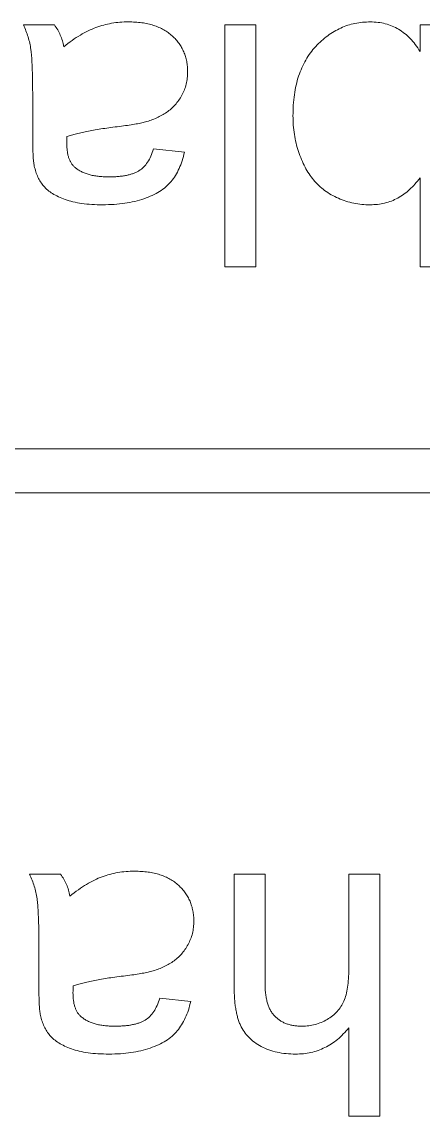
# Model space of a CAD drawing. Header units: inches. Extents: x -9 to 9, y -9.9 to 12.5.
# Drawn here: x 0.468 to 0.679, y 10.762 to 11.339 of the extents above; entities that cross this region are included whole.
import ezdxf

# ---------------------------------------------------------------- set-up
doc = ezdxf.new("R2010")
doc.units = ezdxf.units.IN
doc.header["$MEASUREMENT"] = 0

msp = doc.modelspace()

# ---------------------------------------------------------------- linework, layer by layer
at = {"color": 7, "linetype": 'Continuous', "lineweight": 15}
for p, q in [((0.46839, 11.33742), (0.48474, 11.33742)), ((0.57463, 11.20993), (0.57463, 11.33742)), ((0.57463, 11.33742), (0.59098, 11.33742)), ((0.59098, 11.33742), (0.59098, 11.20993)), ((0.6776, 11.32345), (0.6776, 11.33742)), ((0.6776, 11.33742), (0.69395, 11.33742)), ((0.4733, 11.27702), (0.4733, 11.29696)), ((0.53704, 11.27204), (0.55338, 11.2704)), ((0.6776, 11.20993), (0.6776, 11.25684)), ((0.59098, 11.20993), (0.57463, 11.20993)), ((0.69395, 11.20993), (0.6776, 11.20993)), ((1.68579, 11.11393), (-1.32421, 11.11393)), ((-1.32421, 11.09078), (1.68579, 11.09078)), ((0.47166, 10.88963), (0.48801, 10.88963)), ((0.57953, 10.83089), (0.57953, 10.88963)), ((0.57953, 10.88963), (0.59588, 10.88963)), ((0.59588, 10.88963), (0.59588, 10.83174)), ((0.64001, 10.83965), (0.64001, 10.88963)), ((0.64001, 10.88963), (0.65635, 10.88963)), ((0.65635, 10.88963), (0.65635, 10.76215)), ((0.47656, 10.82923), (0.47656, 10.84918)), ((0.54031, 10.82425), (0.55665, 10.82262)), ((0.64001, 10.76215), (0.64001, 10.8087)), ((0.65635, 10.76215), (0.64001, 10.76215))]:
    msp.add_line(p, q, dxfattribs=at)
for points, knots in [([(0.4733, 11.29696), (0.47329, 11.29863), (0.47327, 11.30182), (0.47326, 11.30637), (0.47319, 11.31047), (0.47304, 11.31414), (0.47293, 11.31737), (0.47278, 11.32016), (0.47258, 11.32251), (0.47228, 11.32503), (0.47176, 11.32787), (0.47087, 11.33112), (0.4698, 11.33433), (0.46886, 11.33638), (0.46839, 11.33742)], [0, 0, 0, 0, 0.121729, 0.23228, 0.332288, 0.421154, 0.500089, 0.567887, 0.625241, 0.671538, 0.75364, 0.835292, 0.91739, 1, 1, 1, 1]), ([(0.48474, 11.33742), (0.48534, 11.33658), (0.48655, 11.33491), (0.4879, 11.3321), (0.48902, 11.32913), (0.48943, 11.32704), (0.48964, 11.32597)], [0, 0, 0, 0, 0.245708, 0.491046, 0.741711, 1, 1, 1, 1]), ([(0.48964, 11.32597), (0.49112, 11.3271), (0.49396, 11.32927), (0.49828, 11.33209), (0.50248, 11.33439), (0.5066, 11.33617), (0.51073, 11.33745), (0.51494, 11.33837), (0.5193, 11.33896), (0.52226, 11.33902), (0.52376, 11.33905)], [0, 0, 0, 0, 0.149183, 0.287173, 0.414862, 0.533201, 0.647261, 0.762161, 0.879465, 1, 1, 1, 1]), ([(0.52376, 11.33905), (0.52498, 11.33902), (0.52735, 11.33897), (0.5308, 11.33865), (0.53404, 11.33806), (0.53705, 11.33724), (0.53986, 11.33623), (0.54243, 11.33494), (0.5448, 11.33343), (0.54694, 11.3317), (0.54883, 11.32977), (0.55051, 11.32774), (0.55188, 11.32553), (0.55305, 11.32324), (0.55392, 11.32078), (0.55455, 11.3182), (0.55495, 11.3155), (0.55499, 11.31366), (0.55502, 11.31272)], [0, 0, 0, 0, 0.079263, 0.154392, 0.225342, 0.293069, 0.357386, 0.419319, 0.479862, 0.539729, 0.598094, 0.655193, 0.710977, 0.766717, 0.822611, 0.880248, 0.939003, 1, 1, 1, 1]), ([(0.61059, 11.28946), (0.61062, 11.29137), (0.61068, 11.29511), (0.61124, 11.30055), (0.61219, 11.30566), (0.61347, 11.31044), (0.6152, 11.31486), (0.61724, 11.31898), (0.6197, 11.32274), (0.62252, 11.32613), (0.62557, 11.32916), (0.62882, 11.3318), (0.63221, 11.33405), (0.63576, 11.33586), (0.63944, 11.33731), (0.6433, 11.3383), (0.64728, 11.33894), (0.65, 11.33901), (0.65137, 11.33905)], [0, 0, 0, 0, 0.079838, 0.155784, 0.227572, 0.295975, 0.361773, 0.4249, 0.487169, 0.548382, 0.608321, 0.666315, 0.722385, 0.777426, 0.832224, 0.88685, 0.942828, 1, 1, 1, 1]), ([(0.65137, 11.33905), (0.65273, 11.339), (0.65539, 11.3389), (0.65928, 11.33818), (0.66292, 11.33693), (0.66635, 11.33521), (0.66954, 11.33299), (0.67249, 11.33027), (0.67525, 11.3271), (0.6768, 11.32469), (0.6776, 11.32345)], [0, 0, 0, 0, 0.1270485, 0.2495194, 0.3682998, 0.4870615, 0.6074031, 0.7315886, 0.8622012, 1, 1, 1, 1]), ([(0.55502, 11.31272), (0.55498, 11.31161), (0.55489, 11.30943), (0.55433, 11.30623), (0.55334, 11.3032), (0.55202, 11.30033), (0.55036, 11.29771), (0.54848, 11.29529), (0.54636, 11.29316), (0.54398, 11.29135), (0.54142, 11.28977), (0.53869, 11.28838), (0.53581, 11.28721), (0.53381, 11.2866), (0.5328, 11.28629)], [0, 0, 0, 0, 0.089167, 0.175385, 0.260254, 0.344791, 0.428753, 0.509693, 0.590053, 0.669612, 0.750163, 0.831606, 0.915131, 1, 1, 1, 1]), ([(0.5328, 11.28629), (0.53194, 11.28607), (0.53004, 11.2856), (0.52687, 11.28505), (0.52314, 11.28445), (0.52045, 11.28412), (0.51901, 11.28394)], [0, 0, 0, 0, 0.189385, 0.419458, 0.689091, 1, 1, 1, 1]), ([(0.6513, 11.24262), (0.64983, 11.24265), (0.64693, 11.24272), (0.64266, 11.24343), (0.6385, 11.24448), (0.63451, 11.24599), (0.63074, 11.24787), (0.62726, 11.25008), (0.62417, 11.2527), (0.62142, 11.25566), (0.61899, 11.25895), (0.61687, 11.26256), (0.615, 11.26648), (0.61343, 11.27071), (0.61216, 11.27515), (0.61123, 11.27978), (0.61069, 11.28456), (0.61062, 11.28781), (0.61059, 11.28946)], [0, 0, 0, 0, 0.063048, 0.124572, 0.185851, 0.247264, 0.307852, 0.366659, 0.424091, 0.481607, 0.539974, 0.599568, 0.661641, 0.726525, 0.793167, 0.860382, 0.929284, 1, 1, 1, 1]), ([(0.49135, 11.27858), (0.49134, 11.27812), (0.49133, 11.27731), (0.49131, 11.27622), (0.49127, 11.2754), (0.49127, 11.27495), (0.49127, 11.27477)], [0, 0, 0, 0, 0.35568, 0.644278, 0.859095, 1, 1, 1, 1]), ([(0.51901, 11.28394), (0.51749, 11.28374), (0.51456, 11.28337), (0.51033, 11.2828), (0.5064, 11.28215), (0.5028, 11.28149), (0.49948, 11.28084), (0.4965, 11.28012), (0.49381, 11.27939), (0.49214, 11.27884), (0.49135, 11.27858)], [0, 0, 0, 0, 0.162425, 0.314086, 0.454383, 0.585026, 0.704115, 0.812987, 0.911567, 1, 1, 1, 1]), ([(0.47411, 11.26305), (0.47398, 11.26384), (0.47368, 11.26566), (0.47347, 11.26878), (0.47332, 11.27265), (0.4733, 11.27548), (0.4733, 11.27702)], [0, 0, 0, 0, 0.171436, 0.394572, 0.670041, 1, 1, 1, 1]), ([(0.49127, 11.27477), (0.49129, 11.27406), (0.49132, 11.27268), (0.49153, 11.2707), (0.49185, 11.26888), (0.49233, 11.26722), (0.49294, 11.26572), (0.49369, 11.2644), (0.49458, 11.26323), (0.49529, 11.26258), (0.49564, 11.26226)], [0, 0, 0, 0, 0.1569097, 0.3014257, 0.4361707, 0.5625892, 0.6797661, 0.7892875, 0.8957105, 1, 1, 1, 1]), ([(0.55338, 11.2704), (0.553, 11.26887), (0.55226, 11.26591), (0.55064, 11.26178), (0.54869, 11.2581), (0.54637, 11.25484), (0.54354, 11.252), (0.54021, 11.24953), (0.53631, 11.24745), (0.5319, 11.2457), (0.52704, 11.24431), (0.52177, 11.24332), (0.51614, 11.24273), (0.51227, 11.24266), (0.51027, 11.24262)], [0, 0, 0, 0, 0.084062, 0.162372, 0.235324, 0.305092, 0.374595, 0.44743, 0.52526, 0.609204, 0.699233, 0.793754, 0.893947, 1, 1, 1, 1]), ([(0.51326, 11.25733), (0.51414, 11.25734), (0.51584, 11.25735), (0.5183, 11.25751), (0.52058, 11.25776), (0.52269, 11.25811), (0.52461, 11.25858), (0.52637, 11.2591), (0.52794, 11.25976), (0.52981, 11.26079), (0.53191, 11.26248), (0.53402, 11.26509), (0.53577, 11.26833), (0.5366, 11.27075), (0.53704, 11.27204)], [0, 0, 0, 0, 0.085719, 0.165753, 0.2411, 0.310316, 0.374493, 0.433711, 0.489651, 0.541051, 0.64228, 0.749883, 0.867555, 1, 1, 1, 1]), ([(0.51027, 11.24262), (0.50833, 11.24265), (0.50463, 11.24272), (0.49936, 11.24322), (0.49465, 11.24406), (0.49052, 11.24529), (0.48692, 11.24677), (0.48382, 11.24843), (0.48121, 11.25025), (0.4791, 11.25233), (0.47742, 11.25464), (0.47601, 11.25718), (0.47486, 11.26), (0.47437, 11.26201), (0.47411, 11.26305)], [0, 0, 0, 0, 0.1282, 0.244519, 0.349128, 0.443548, 0.528716, 0.605416, 0.675126, 0.738315, 0.799801, 0.86345, 0.929512, 1, 1, 1, 1]), ([(0.49564, 11.26226), (0.49616, 11.26186), (0.49721, 11.26106), (0.49899, 11.26007), (0.50091, 11.2592), (0.50304, 11.25851), (0.50534, 11.25798), (0.50782, 11.2576), (0.51048, 11.25737), (0.51232, 11.25734), (0.51326, 11.25733)], [0, 0, 0, 0, 0.10486, 0.212157, 0.326118, 0.444284, 0.570781, 0.705129, 0.848012, 1, 1, 1, 1]), ([(0.6776, 11.25684), (0.67674, 11.25571), (0.67506, 11.25349), (0.67218, 11.2506), (0.66913, 11.24814), (0.66592, 11.24611), (0.66251, 11.24453), (0.65893, 11.24344), (0.65517, 11.24275), (0.6526, 11.24266), (0.6513, 11.24262)], [0, 0, 0, 0, 0.1372085, 0.267721, 0.3919898, 0.5139852, 0.6332697, 0.7526248, 0.8742749, 1, 1, 1, 1]), ([(0.47656, 10.84918), (0.47656, 10.85085), (0.47654, 10.85403), (0.47653, 10.85859), (0.47646, 10.86269), (0.47631, 10.86636), (0.4762, 10.86959), (0.47605, 10.87238), (0.47585, 10.87472), (0.47555, 10.87725), (0.47503, 10.88009), (0.47414, 10.88334), (0.47307, 10.88654), (0.47213, 10.8886), (0.47166, 10.88963)], [0, 0, 0, 0, 0.121729, 0.23228, 0.332288, 0.421154, 0.500089, 0.567887, 0.625241, 0.671538, 0.75364, 0.835292, 0.91739, 1, 1, 1, 1]), ([(0.48801, 10.88963), (0.48861, 10.8888), (0.48982, 10.88713), (0.49117, 10.88432), (0.49229, 10.88135), (0.4927, 10.87925), (0.49291, 10.87819)], [0, 0, 0, 0, 0.245708, 0.491046, 0.741711, 1, 1, 1, 1]), ([(0.49291, 10.87819), (0.49438, 10.87932), (0.49723, 10.88148), (0.50155, 10.88431), (0.50575, 10.88661), (0.50987, 10.88838), (0.514, 10.88967), (0.51821, 10.89059), (0.52257, 10.89117), (0.52553, 10.89123), (0.52703, 10.89127)], [0, 0, 0, 0, 0.1491828, 0.2871726, 0.4148615, 0.533201, 0.6472606, 0.7621608, 0.8794649, 1, 1, 1, 1]), ([(0.52703, 10.89127), (0.52825, 10.89124), (0.53062, 10.89118), (0.53407, 10.89086), (0.53731, 10.89027), (0.54032, 10.88946), (0.54313, 10.88845), (0.5457, 10.88716), (0.54807, 10.88564), (0.55021, 10.88392), (0.55209, 10.88198), (0.55378, 10.87995), (0.55515, 10.87775), (0.55632, 10.87545), (0.55718, 10.87299), (0.55782, 10.87042), (0.55822, 10.86771), (0.55826, 10.86587), (0.55829, 10.86494)], [0, 0, 0, 0, 0.079263, 0.154392, 0.225342, 0.293069, 0.357386, 0.419319, 0.479862, 0.539729, 0.598094, 0.655193, 0.710977, 0.766717, 0.822611, 0.880248, 0.939003, 1, 1, 1, 1]), ([(0.55829, 10.86494), (0.55824, 10.86383), (0.55816, 10.86165), (0.5576, 10.85845), (0.55661, 10.85542), (0.55529, 10.85255), (0.55362, 10.84992), (0.55175, 10.84751), (0.54963, 10.84538), (0.54725, 10.84356), (0.54468, 10.84199), (0.54196, 10.8406), (0.53908, 10.83942), (0.53708, 10.83881), (0.53607, 10.8385)], [0, 0, 0, 0, 0.089167, 0.175385, 0.260254, 0.344791, 0.428753, 0.509693, 0.590053, 0.669612, 0.750163, 0.831606, 0.915131, 1, 1, 1, 1]), ([(0.52228, 10.83615), (0.52076, 10.83596), (0.51783, 10.83558), (0.5136, 10.83502), (0.50967, 10.83437), (0.50606, 10.8337), (0.50275, 10.83306), (0.49977, 10.83233), (0.49708, 10.83161), (0.49541, 10.83105), (0.49462, 10.83079)], [0, 0, 0, 0, 0.1624247, 0.3140856, 0.4543829, 0.5850257, 0.704115, 0.8129868, 0.9115668, 1, 1, 1, 1]), ([(0.53607, 10.8385), (0.53521, 10.83829), (0.53331, 10.83782), (0.53014, 10.83727), (0.52641, 10.83666), (0.52372, 10.83633), (0.52228, 10.83615)], [0, 0, 0, 0, 0.189385, 0.419458, 0.689091, 1, 1, 1, 1]), ([(0.61547, 10.80954), (0.61662, 10.80959), (0.6189, 10.80968), (0.62227, 10.81037), (0.62553, 10.8115), (0.62864, 10.81305), (0.6315, 10.81495), (0.63393, 10.81727), (0.63596, 10.81986), (0.63752, 10.82285), (0.63868, 10.82627), (0.63942, 10.83023), (0.63995, 10.83474), (0.63999, 10.83796), (0.64001, 10.83965)], [0, 0, 0, 0, 0.078128, 0.154682, 0.232294, 0.311575, 0.389733, 0.464482, 0.538171, 0.61205, 0.692034, 0.782178, 0.885036, 1, 1, 1, 1]), ([(0.47738, 10.81526), (0.47725, 10.81605), (0.47695, 10.81787), (0.47674, 10.821), (0.47658, 10.82487), (0.47657, 10.82769), (0.47656, 10.82923)], [0, 0, 0, 0, 0.171436, 0.394572, 0.670041, 1, 1, 1, 1]), ([(0.49462, 10.83079), (0.49461, 10.83034), (0.4946, 10.82952), (0.49458, 10.82843), (0.49454, 10.82762), (0.49454, 10.82717), (0.49454, 10.82699)], [0, 0, 0, 0, 0.3556804, 0.644278, 0.8590951, 1, 1, 1, 1]), ([(0.61194, 10.79483), (0.61026, 10.79488), (0.60699, 10.79497), (0.60227, 10.79576), (0.59785, 10.79698), (0.59385, 10.79879), (0.59026, 10.80098), (0.58718, 10.80362), (0.58468, 10.80667), (0.58305, 10.80952), (0.58205, 10.81204), (0.58135, 10.81413), (0.58082, 10.81644), (0.58031, 10.81893), (0.57997, 10.82163), (0.57972, 10.82454), (0.57956, 10.82765), (0.57954, 10.82979), (0.57953, 10.83089)], [0, 0, 0, 0, 0.0901099, 0.1752751, 0.2565356, 0.3350625, 0.4103607, 0.4816132, 0.5513935, 0.6207478, 0.657225, 0.6966628, 0.7389874, 0.7841412, 0.8329849, 0.8852626, 0.9406061, 1, 1, 1, 1]), ([(0.59588, 10.83174), (0.59589, 10.8308), (0.59592, 10.82899), (0.59614, 10.82638), (0.59656, 10.82396), (0.59711, 10.82174), (0.59782, 10.81971), (0.59868, 10.81787), (0.59975, 10.81625), (0.60095, 10.81481), (0.60231, 10.81356), (0.60378, 10.81246), (0.60541, 10.81157), (0.60717, 10.81084), (0.60905, 10.81024), (0.61108, 10.80985), (0.61323, 10.80958), (0.61471, 10.80956), (0.61547, 10.80954)], [0, 0, 0, 0, 0.082798, 0.159845, 0.23159, 0.299112, 0.362178, 0.42141, 0.477968, 0.532978, 0.587288, 0.640562, 0.69479, 0.751107, 0.808696, 0.869345, 0.932996, 1, 1, 1, 1]), ([(0.49454, 10.82699), (0.49456, 10.82627), (0.49459, 10.8249), (0.4948, 10.82292), (0.49512, 10.82109), (0.4956, 10.81943), (0.49621, 10.81794), (0.49696, 10.81661), (0.49785, 10.81545), (0.49856, 10.8148), (0.49891, 10.81447)], [0, 0, 0, 0, 0.1569097, 0.3014257, 0.4361707, 0.5625892, 0.6797661, 0.7892875, 0.8957105, 1, 1, 1, 1]), ([(0.51653, 10.80954), (0.51741, 10.80955), (0.5191, 10.80957), (0.52157, 10.80973), (0.52385, 10.80997), (0.52596, 10.81033), (0.52788, 10.81079), (0.52964, 10.81132), (0.53121, 10.81197), (0.53308, 10.81301), (0.53517, 10.81469), (0.53729, 10.81731), (0.53904, 10.82055), (0.53987, 10.82297), (0.54031, 10.82425)], [0, 0, 0, 0, 0.0857189, 0.1657531, 0.2410998, 0.3103164, 0.3744935, 0.4337106, 0.4896511, 0.5410509, 0.6422795, 0.7498833, 0.8675551, 1, 1, 1, 1]), ([(0.55665, 10.82262), (0.55627, 10.82109), (0.55553, 10.81812), (0.55391, 10.81399), (0.55196, 10.81032), (0.54964, 10.80705), (0.54681, 10.80422), (0.54348, 10.80174), (0.53957, 10.79966), (0.53517, 10.79791), (0.53031, 10.79652), (0.52504, 10.79554), (0.51941, 10.79495), (0.51554, 10.79487), (0.51354, 10.79483)], [0, 0, 0, 0, 0.084062, 0.162372, 0.235324, 0.305092, 0.374595, 0.44743, 0.52526, 0.609204, 0.699233, 0.793754, 0.893947, 1, 1, 1, 1]), ([(0.51354, 10.79483), (0.5116, 10.79487), (0.5079, 10.79493), (0.50263, 10.79543), (0.49792, 10.79627), (0.49378, 10.79751), (0.49019, 10.79899), (0.48709, 10.80065), (0.48448, 10.80247), (0.48237, 10.80455), (0.48068, 10.80686), (0.47928, 10.8094), (0.47813, 10.81222), (0.47764, 10.81423), (0.47738, 10.81526)], [0, 0, 0, 0, 0.1282, 0.244519, 0.349128, 0.443548, 0.528716, 0.605416, 0.675126, 0.738315, 0.799801, 0.86345, 0.929512, 1, 1, 1, 1]), ([(0.49891, 10.81447), (0.49943, 10.81408), (0.50048, 10.81328), (0.50225, 10.81228), (0.50418, 10.81141), (0.50631, 10.81072), (0.50861, 10.81019), (0.51109, 10.80982), (0.51375, 10.80958), (0.51559, 10.80956), (0.51653, 10.80954)], [0, 0, 0, 0, 0.10486, 0.212157, 0.326118, 0.444284, 0.570781, 0.705129, 0.848012, 1, 1, 1, 1]), ([(0.64001, 10.8087), (0.63907, 10.8076), (0.63722, 10.80545), (0.63417, 10.80259), (0.63091, 10.8002), (0.62746, 10.79825), (0.62384, 10.79669), (0.62002, 10.79564), (0.61605, 10.79493), (0.61332, 10.79487), (0.61194, 10.79483)], [0, 0, 0, 0, 0.133787, 0.26186, 0.385743, 0.506984, 0.627581, 0.748658, 0.872349, 1, 1, 1, 1])]:
    msp.add_open_spline(points, degree=3, knots=knots, dxfattribs=at)

doc.saveas('drawing.dxf')
